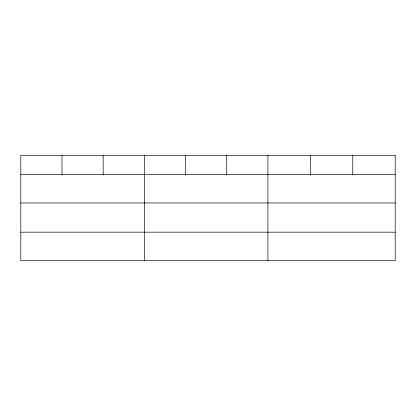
<?xml version="1.0" encoding="UTF-8"?>
<svg xmlns="http://www.w3.org/2000/svg" width="416" height="416" viewBox="0 0 416 416"><rect width="100%" height="100%" fill="white"/><g stroke="black" fill="none" stroke-linecap="round" stroke-linejoin="round"><path stroke-width="0.62" d="M20.8 174.585L395.2 174.585M20.8 202.951L395.2 202.951M20.8 232.18L395.2 232.18M352.768 155.449L352.768 174.585M310.336 155.449L310.336 174.585M267.904 155.449L267.904 260.551M226.72 155.449L226.72 174.585M185.536 155.449L185.536 174.585M144.352 155.449L144.352 260.551M103.168 155.449L103.168 174.585M61.984 155.449L61.984 174.585M395.2 155.449L20.8 155.449L20.8 260.551L395.2 260.551L395.2 155.449"/></g></svg>
